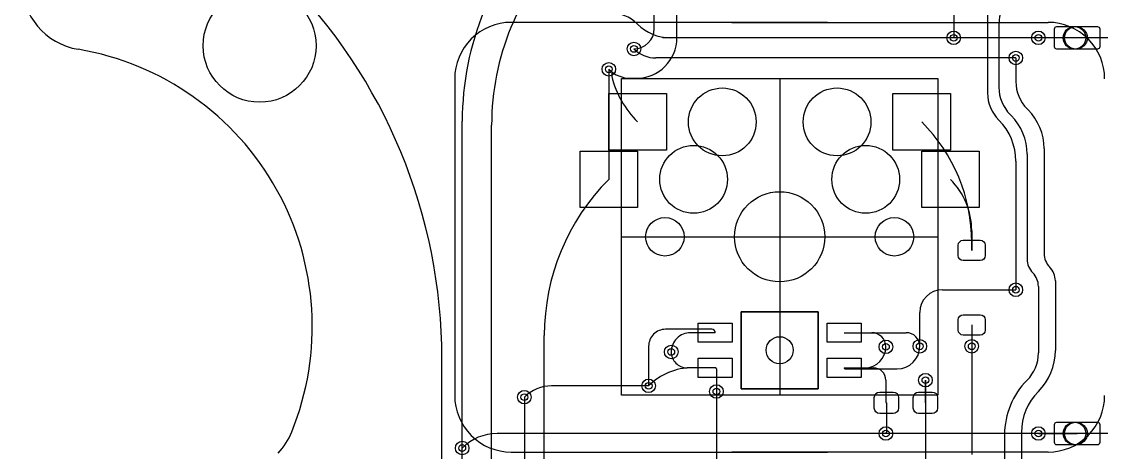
# Model space of a CAD drawing. Header units: millimetres. Extents: x -220 to 263, y -14 to 135.
# Drawn here: x -213.53 to -165.75, y 78.01 to 97.06 of the extents above; entities that cross this region are included whole.
import ezdxf

# ---------------------------------------------------------------- set-up
doc = ezdxf.new("R2010")
doc.units = ezdxf.units.MM
doc.layers.get('0').update_dxf_attribs({"color": 96, "lineweight": 25, "true_color": 0x008000})
for name, color, linetype, lineweight, true_color in [('livello 1', 18, 'Continuous', 25, 0x000000), ('livello 2', 18, 'Continuous', 25, 0x000000), ('livello 5', 18, 'Continuous', 25, 0x000000), ('livello 9', 18, 'Continuous', 25, 0x000000)]:
    doc.layers.add(name, color=color, linetype=linetype, lineweight=lineweight, true_color=true_color)

msp = doc.modelspace()

# ---------------------------------------------------------------- linework, layer by layer
msp.add_circle((-203, 96), 2.5)
for centre, radius, start, end in [((-210.534, 98.798), 3, 180, 260.4423), ((-213.095, 83.586), 12.426, 337.9303, 80.4423), ((-204.359, 80.044), 3, 316.4565, 337.9303)]:
    msp.add_arc(centre, radius, start, end)
at = {"layer": 'livello 1', "color": 22, "true_color": 0xc83434, "flags": 128}
for points in [[(-186.284, 96.957, 0.198912), (-187.491, 97.457)], [(-186.284, 96.957, 0.198912), (-184.816, 96.349)], [(-186.434, 95.857, 0.198913), (-185.468, 95.457)], [(-187.417, 94.641, 0.13465), (-186.275, 92.629)], [(-171.485, 87.819, 0.198916), (-172.425, 90.089)], [(-172.784, 85.207, 0.414184), (-173.784, 84.207)], [(-185.034, 83.457, 0.414214), (-185.784, 82.707)], [(-182.835, 83.307, 0.414214), (-182.984, 83.457)], [(-175.284, 82.683, 0.414214), (-175.909, 83.307)], [(-174.784, 81.707, 0.414155), (-173.784, 82.707)], [(-184.784, 82.457, 0.414214), (-184.084, 81.757)], [(-182.784, 81.707, 0.414214), (-182.835, 81.757)], [(-177.135, 81.757, 0.414214), (-177.084, 81.707)], [(-190.077, 80.957, 0.198912), (-191.284, 80.457)], [(-175.284, 78.849, 0.199188), (-175.259, 78.909)], [(-192.485, 78.849, 0.198912), (-194.034, 78.207)]]:
    msp.add_lwpolyline(points, format="xyb", dxfattribs=at)
for points in [[(-167.821, 96.749), (-167.813, 96.787), (-167.792, 96.82), (-167.759, 96.841), (-167.721, 96.849), (-165.921, 96.849), (-165.883, 96.841), (-165.85, 96.82), (-165.829, 96.787), (-165.821, 96.749), (-165.821, 95.949), (-165.829, 95.911), (-165.85, 95.878), (-165.883, 95.856), (-165.921, 95.849), (-167.721, 95.849), (-167.759, 95.856), (-167.792, 95.878), (-167.813, 95.911), (-167.821, 95.949), (-167.821, 96.749)], [(-172.284, 96.349), (-185.166, 96.349)], [(-168.534, 96.349), (-184.816, 96.349)], [(-168.534, 96.349), (-172.284, 96.349)], [(-166.821, 96.349), (-168.534, 96.349)], [(-169.534, 95.457), (-185.468, 95.457)], [(-187.545, 94.957), (-187.417, 94.83)], [(-187.417, 94.83), (-187.417, 94.641)], [(-185, 93.879), (-185, 91.379), (-187.55, 91.379), (-187.55, 93.879), (-185, 93.879)], [(-171.15, 91.339), (-171.15, 88.839), (-173.7, 88.839), (-173.7, 91.339), (-171.15, 91.339)], [(-171.485, 86.949), (-171.485, 87.898)], [(-171.485, 87.819), (-171.485, 86.949)], [(-171.11, 87.399), (-171.023, 87.382), (-170.951, 87.333), (-170.902, 87.26), (-170.885, 87.174), (-170.885, 86.724), (-170.902, 86.638), (-170.951, 86.565), (-171.023, 86.516), (-171.11, 86.499), (-171.86, 86.499), (-171.946, 86.516), (-172.019, 86.565), (-172.067, 86.638), (-172.085, 86.724), (-172.085, 87.174), (-172.067, 87.26), (-172.019, 87.333), (-171.946, 87.382), (-171.86, 87.399), (-171.11, 87.399)], [(-172.784, 85.207), (-169.534, 85.207)], [(-173.784, 82.707), (-173.784, 84.207)], [(-183.585, 82.882), (-183.585, 83.732), (-182.085, 83.732), (-182.085, 82.882), (-183.585, 82.882)], [(-177.885, 82.882), (-177.885, 83.732), (-176.385, 83.732), (-176.385, 82.882), (-177.885, 82.882)], [(-171.11, 84.099), (-171.023, 84.082), (-170.951, 84.033), (-170.902, 83.96), (-170.885, 83.874), (-170.885, 83.424), (-170.902, 83.338), (-170.951, 83.265), (-171.023, 83.216), (-171.11, 83.199), (-171.86, 83.199), (-171.946, 83.216), (-172.019, 83.265), (-172.067, 83.338), (-172.085, 83.424), (-172.085, 83.874), (-172.067, 83.96), (-172.019, 84.033), (-171.946, 84.082), (-171.86, 84.099), (-171.11, 84.099)], [(-171.485, 83.649), (-171.485, 82.707)], [(-182.984, 83.457), (-185.034, 83.457)], [(-177.135, 83.307), (-175.909, 83.307)], [(-185.784, 82.707), (-185.784, 80.957)], [(-182.835, 81.757), (-184.084, 81.757)], [(-183.585, 81.332), (-183.585, 82.182), (-182.085, 82.182), (-182.085, 81.332), (-183.585, 81.332)], [(-177.885, 81.332), (-177.885, 82.182), (-176.385, 82.182), (-176.385, 81.332), (-177.885, 81.332)], [(-182.784, 81.707), (-182.784, 80.707)], [(-177.084, 81.707), (-174.784, 81.707)], [(-185.784, 80.957), (-190.077, 80.957)], [(-173.534, 81.207), (-173.534, 80.207)], [(-175.797, 80.445), (-175.778, 80.535), (-175.727, 80.612), (-175.65, 80.664), (-175.559, 80.682), (-174.959, 80.682), (-174.868, 80.664), (-174.791, 80.612), (-174.74, 80.535), (-174.722, 80.445), (-174.722, 79.97), (-174.74, 79.879), (-174.791, 79.802), (-174.868, 79.75), (-174.959, 79.732), (-175.559, 79.732), (-175.65, 79.75), (-175.727, 79.802), (-175.778, 79.879), (-175.797, 79.97), (-175.797, 80.445)], [(-174.072, 80.445), (-174.053, 80.535), (-174.002, 80.612), (-173.925, 80.664), (-173.834, 80.682), (-173.234, 80.682), (-173.143, 80.664), (-173.066, 80.612), (-173.015, 80.535), (-172.996, 80.445), (-172.996, 79.97), (-173.015, 79.879), (-173.066, 79.802), (-173.143, 79.75), (-173.234, 79.732), (-173.834, 79.732), (-173.925, 79.75), (-174.002, 79.802), (-174.053, 79.879), (-174.072, 79.97), (-174.072, 80.445)], [(-175.259, 80.207), (-175.259, 78.909)], [(-167.821, 79.249), (-167.813, 79.287), (-167.792, 79.32), (-167.759, 79.341), (-167.721, 79.349), (-165.921, 79.349), (-165.883, 79.341), (-165.85, 79.32), (-165.829, 79.287), (-165.821, 79.249), (-165.821, 78.449), (-165.829, 78.411), (-165.85, 78.378), (-165.883, 78.356), (-165.921, 78.349), (-167.721, 78.349), (-167.759, 78.356), (-167.792, 78.378), (-167.813, 78.411), (-167.821, 78.449), (-167.821, 79.249)], [(-175.284, 78.849), (-192.485, 78.849)], [(-168.534, 78.849), (-175.284, 78.849)], [(-166.821, 78.849), (-168.534, 78.849)]]:
    msp.add_lwpolyline(points, dxfattribs=at)
at = {"layer": 'livello 1', "color": 254, "true_color": 0xd0d2cd, "flags": 128}
for points in [[(-181.685, 84.232), (-178.285, 84.232)], [(-181.685, 80.832), (-181.685, 84.232)], [(-178.285, 84.232), (-181.685, 84.232)], [(-181.685, 84.232), (-181.685, 80.832)], [(-178.285, 84.232), (-178.285, 80.832)], [(-178.285, 80.832), (-178.285, 84.232)], [(-178.285, 80.832), (-181.685, 80.832)], [(-181.685, 80.832), (-178.285, 80.832)]]:
    msp.add_lwpolyline(points, dxfattribs=at)
at = {"layer": 'livello 1', "color": 7, "true_color": 0xececec}
for centre in [(-172.284, 96.349), (-168.534, 96.349), (-186.434, 95.857), (-169.534, 95.457), (-187.545, 94.957), (-169.534, 85.207), (-184.784, 82.457), (-175.284, 82.683), (-173.784, 82.707), (-171.485, 82.707), (-185.784, 80.957), (-173.534, 81.207), (-182.784, 80.707), (-191.284, 80.457), (-175.284, 78.849), (-168.534, 78.849), (-194.034, 78.207)]:
    msp.add_circle(centre, 0.3, dxfattribs=at)
at = {"layer": 'livello 1', "color": 7}
for centre, radius in [((-172.284, 96.349), 0.15), ((-168.534, 96.349), 0.15), ((-186.434, 95.857), 0.15), ((-169.534, 95.457), 0.15), ((-187.545, 94.957), 0.15), ((-182.525, 92.629), 1.5), ((-177.445, 92.629), 1.5), ((-183.795, 90.089), 1.5), ((-176.175, 90.089), 1.5), ((-179.985, 87.549), 1.994), ((-179.985, 87.549), 1.994), ((-185.065, 87.549), 0.851), ((-185.065, 87.549), 0.851), ((-174.905, 87.549), 0.851), ((-174.905, 87.549), 0.851), ((-169.534, 85.207), 0.15), ((-175.284, 82.683), 0.15), ((-173.784, 82.707), 0.15), ((-171.485, 82.707), 0.15), ((-184.784, 82.457), 0.15), ((-173.534, 81.207), 0.15), ((-185.784, 80.957), 0.15), ((-182.784, 80.707), 0.15), ((-191.284, 80.457), 0.15), ((-175.284, 78.849), 0.15), ((-168.534, 78.849), 0.15), ((-194.034, 78.207), 0.15)]:
    msp.add_circle(centre, radius, dxfattribs=at)
at = {"layer": 'livello 1', "color": 22, "true_color": 0xc83434}
msp.add_circle((-179.985, 82.532), 0.599, dxfattribs=at)
at = {"layer": 'livello 2', "color": 163, "true_color": 0x4d7fc4, "flags": 128}
for points in [[(-185.534, 96.757), (-185.534, 112.122)], [(-184.534, 96.357), (-184.534, 107.057)], [(-172.284, 100.72), (-172.284, 96.349)], [(-170.784, 98.103), (-170.784, 95.957)], [(-170.284, 96.973), (-170.284, 94.164)], [(-167.821, 96.749), (-167.813, 96.787), (-167.792, 96.82), (-167.759, 96.841), (-167.721, 96.849), (-165.921, 96.849), (-165.883, 96.841), (-165.85, 96.82), (-165.829, 96.787), (-165.821, 96.749), (-165.821, 95.949), (-165.829, 95.911), (-165.85, 95.878), (-165.883, 95.856), (-165.921, 95.849), (-167.721, 95.849), (-167.759, 95.856), (-167.792, 95.878), (-167.813, 95.911), (-167.821, 95.949), (-167.821, 96.749)], [(-166.821, 96.349), (-168.534, 96.349)], [(-170.784, 95.957), (-170.784, 93.914)], [(-169.534, 95.457), (-169.534, 94.414)], [(-187.545, 94.957), (-187.545, 90.089)], [(-186.579, 94.557), (-186.334, 94.557)], [(-174.97, 91.379), (-174.97, 93.879), (-172.42, 93.879), (-172.42, 91.379), (-174.97, 91.379)], [(-169.034, 93.207), (-168.991, 93.164)], [(-169.784, 92.957), (-169.741, 92.914)], [(-194.034, 75.707), (-194.034, 92.657)], [(-192.734, 75.207), (-192.734, 92.49)], [(-188.82, 88.839), (-188.82, 91.339), (-186.27, 91.339), (-186.27, 88.839), (-188.82, 88.839)], [(-168.284, 91.457), (-168.284, 86.811)], [(-169.534, 90.896), (-169.534, 88.957)], [(-169.034, 91.207), (-169.034, 86.561)], [(-169.534, 88.957), (-169.534, 85.207)], [(-171.11, 87.399), (-171.023, 87.382), (-170.951, 87.333), (-170.902, 87.26), (-170.885, 87.174), (-170.885, 86.724), (-170.902, 86.638), (-170.951, 86.565), (-171.023, 86.516), (-171.11, 86.499), (-171.86, 86.499), (-171.946, 86.516), (-172.019, 86.565), (-172.067, 86.638), (-172.085, 86.724), (-172.085, 87.174), (-172.067, 87.26), (-172.019, 87.333), (-171.946, 87.382), (-171.86, 87.399), (-171.11, 87.399)], [(-171.485, 86.949), (-171.485, 87.293)], [(-167.784, 85.603), (-167.784, 82.518)], [(-168.534, 85.353), (-168.534, 82.414)], [(-183.585, 82.882), (-183.585, 83.732), (-182.085, 83.732), (-182.085, 82.882), (-183.585, 82.882)], [(-177.885, 82.882), (-177.885, 83.732), (-176.385, 83.732), (-176.385, 82.882), (-177.885, 82.882)], [(-171.11, 84.099), (-171.023, 84.082), (-170.951, 84.033), (-170.902, 83.96), (-170.885, 83.874), (-170.885, 83.424), (-170.902, 83.338), (-170.951, 83.265), (-171.023, 83.216), (-171.11, 83.199), (-171.86, 83.199), (-171.946, 83.216), (-172.019, 83.265), (-172.067, 83.338), (-172.085, 83.424), (-172.085, 83.874), (-172.067, 83.96), (-172.019, 84.033), (-171.946, 84.082), (-171.86, 84.099), (-171.11, 84.099)], [(-171.485, 83.649), (-171.485, 82.707)], [(-190.402, 76.012), (-190.402, 83.19)], [(-182.835, 83.307), (-183.934, 83.307)], [(-177.135, 83.307), (-174.384, 83.307)], [(-171.485, 82.707), (-171.485, 77.916)], [(-194.934, 75.957), (-194.934, 82.17)], [(-182.835, 81.757), (-183.852, 81.757)], [(-183.585, 81.332), (-183.585, 82.182), (-182.085, 82.182), (-182.085, 81.332), (-183.585, 81.332)], [(-177.885, 81.332), (-177.885, 82.182), (-176.385, 82.182), (-176.385, 81.332), (-177.885, 81.332)], [(-177.135, 81.757), (-176.21, 81.757)], [(-177.135, 81.757), (-175.834, 81.757)], [(-175.284, 81.207), (-175.284, 80.232)], [(-173.534, 80.207), (-173.534, 81.207)], [(-191.284, 80.457), (-191.284, 74.811)], [(-182.784, 80.707), (-182.784, 77.426)], [(-175.797, 80.445), (-175.778, 80.535), (-175.727, 80.612), (-175.65, 80.664), (-175.559, 80.682), (-174.959, 80.682), (-174.868, 80.664), (-174.791, 80.612), (-174.74, 80.535), (-174.722, 80.445), (-174.722, 79.97), (-174.74, 79.879), (-174.791, 79.802), (-174.868, 79.75), (-174.959, 79.732), (-175.559, 79.732), (-175.65, 79.75), (-175.727, 79.802), (-175.778, 79.879), (-175.797, 79.97), (-175.797, 80.445)], [(-174.072, 80.445), (-174.053, 80.535), (-174.002, 80.612), (-173.925, 80.664), (-173.834, 80.682), (-173.234, 80.682), (-173.143, 80.664), (-173.066, 80.612), (-173.015, 80.535), (-172.996, 80.445), (-172.996, 79.97), (-173.015, 79.879), (-173.066, 79.802), (-173.143, 79.75), (-173.234, 79.732), (-173.834, 79.732), (-173.925, 79.75), (-174.002, 79.802), (-174.053, 79.879), (-174.072, 79.97), (-174.072, 80.445)], [(-175.259, 80.207), (-175.259, 78.909)], [(-173.534, 80.207), (-173.534, 77.426)], [(-167.821, 79.249), (-167.813, 79.287), (-167.792, 79.32), (-167.759, 79.341), (-167.721, 79.349), (-165.921, 79.349), (-165.883, 79.341), (-165.85, 79.32), (-165.829, 79.287), (-165.821, 79.249), (-165.821, 78.449), (-165.829, 78.411), (-165.85, 78.378), (-165.883, 78.356), (-165.921, 78.349), (-167.721, 78.349), (-167.759, 78.356), (-167.792, 78.378), (-167.813, 78.411), (-167.821, 78.449), (-167.821, 79.249)], [(-169.284, 78.896), (-169.284, 76.557)], [(-170.034, 78.793), (-170.034, 76.371)], [(-168.534, 78.849), (-166.821, 78.849)]]:
    msp.add_lwpolyline(points, dxfattribs=at)
for points in [[(-190.286, 101.705, 0.198914), (-194.034, 92.657)], [(-189.434, 100.457, 0.198914), (-192.734, 92.49)], [(-194.934, 82.17, 0.198913), (-201.925, 99.048)], [(-168.784, 98.473, 0.414194), (-170.284, 96.973)], [(-186.434, 95.857, 0.414181), (-185.534, 96.757)], [(-186.334, 94.557, 0.414197), (-184.534, 96.357)], [(-187.545, 94.957, 0.198913), (-186.579, 94.557)], [(-170.284, 94.164, 0.198912), (-169.784, 92.957)], [(-169.534, 94.414, 0.198912), (-169.034, 93.207)], [(-170.784, 93.914, 0.198912), (-170.284, 92.707)], [(-169.034, 91.207, 0.198913), (-169.741, 92.914)], [(-168.284, 91.457, 0.198913), (-168.991, 93.164)], [(-171.485, 87.293, 0.198912), (-173.695, 92.629)], [(-169.534, 90.896, 0.198917), (-170.284, 92.707)], [(-187.545, 90.089, 0.198912), (-190.402, 83.19)], [(-169.034, 86.561, 0.19894), (-168.784, 85.957)], [(-168.284, 86.811, 0.19894), (-168.034, 86.207)], [(-167.784, 85.603, 0.198927), (-168.034, 86.207)], [(-168.534, 85.353, 0.198927), (-168.784, 85.957)], [(-183.934, 83.307, 0.414214), (-184.784, 82.457)], [(-173.784, 82.707, 0.414214), (-174.384, 83.307)], [(-176.209, 81.757, 0.414182), (-175.284, 82.683)], [(-169.034, 81.207, 0.198906), (-168.534, 82.414)], [(-168.534, 80.707, 0.198921), (-167.784, 82.518)], [(-183.852, 81.757, 0.198904), (-185.784, 80.957)], [(-175.284, 81.207, 0.414214), (-175.834, 81.757)], [(-169.034, 81.207, 0.198903), (-170.034, 78.793)], [(-168.534, 80.707, 0.198921), (-169.284, 78.896)], [(-175.284, 80.232, 0.414214), (-175.259, 80.207)], [(-175.284, 78.849, 0.199188), (-175.259, 78.909)]]:
    msp.add_lwpolyline(points, format="xyb", dxfattribs=at)
at = {"layer": 'livello 2', "color": 254, "true_color": 0xd0d2cd, "flags": 128}
for points in [[(-181.685, 84.232), (-178.285, 84.232)], [(-181.685, 80.832), (-181.685, 84.232)], [(-178.285, 84.232), (-181.685, 84.232)], [(-181.685, 84.232), (-181.685, 80.832)], [(-178.285, 84.232), (-178.285, 80.832)], [(-178.285, 80.832), (-178.285, 84.232)], [(-178.285, 80.832), (-181.685, 80.832)], [(-181.685, 80.832), (-178.285, 80.832)]]:
    msp.add_lwpolyline(points, dxfattribs=at)
at = {"layer": 'livello 2', "color": 7, "true_color": 0xececec}
for centre in [(-172.284, 96.349), (-168.534, 96.349), (-186.434, 95.857), (-169.534, 95.457), (-187.545, 94.957), (-169.534, 85.207), (-184.784, 82.457), (-175.284, 82.683), (-173.784, 82.707), (-171.485, 82.707), (-185.784, 80.957), (-173.534, 81.207), (-182.784, 80.707), (-191.284, 80.457), (-175.284, 78.849), (-168.534, 78.849), (-194.034, 78.207)]:
    msp.add_circle(centre, 0.3, dxfattribs=at)
at = {"layer": 'livello 2', "color": 7}
for centre, radius in [((-172.284, 96.349), 0.15), ((-168.534, 96.349), 0.15), ((-186.434, 95.857), 0.15), ((-169.534, 95.457), 0.15), ((-187.545, 94.957), 0.15), ((-182.525, 92.629), 1.5), ((-177.445, 92.629), 1.5), ((-183.795, 90.089), 1.5), ((-176.175, 90.089), 1.5), ((-179.985, 87.549), 1.994), ((-179.985, 87.549), 1.994), ((-185.065, 87.549), 0.851), ((-185.065, 87.549), 0.851), ((-174.905, 87.549), 0.851), ((-174.905, 87.549), 0.851), ((-169.534, 85.207), 0.15), ((-175.284, 82.683), 0.15), ((-173.784, 82.707), 0.15), ((-171.485, 82.707), 0.15), ((-184.784, 82.457), 0.15), ((-173.534, 81.207), 0.15), ((-185.784, 80.957), 0.15), ((-182.784, 80.707), 0.15), ((-191.284, 80.457), 0.15), ((-175.284, 78.849), 0.15), ((-168.534, 78.849), 0.15), ((-194.034, 78.207), 0.15)]:
    msp.add_circle(centre, radius, dxfattribs=at)
at = {"layer": 'livello 2', "color": 163, "true_color": 0x4d7fc4}
msp.add_circle((-179.985, 82.532), 0.599, dxfattribs=at)
at = {"layer": 'livello 5', "color": 3, "true_color": 0x00ff00, "flags": 128}
for points in [[(-191.866, 97.031, 0.414214), (-194.366, 94.531)], [(-165.603, 94.531, 0.414225), (-168.103, 97.031)], [(-194.366, 80.531, 0.414214), (-191.866, 78.031)], [(-168.103, 78.031, 0.414225), (-165.603, 80.531)]]:
    msp.add_lwpolyline(points, format="xyb", dxfattribs=at)
for points in [[(-177.867, 97.031), (-191.866, 97.031)], [(-182.102, 97.031), (-168.103, 97.031)], [(-163.523, 96.349), (-167.921, 96.349)], [(-194.366, 94.531), (-194.366, 80.531)], [(-186.985, 94.549), (-172.984, 94.549)], [(-186.985, 80.549), (-186.985, 94.549)], [(-179.985, 94.549), (-179.985, 80.549)], [(-172.984, 94.549), (-172.984, 80.549)], [(-186.984, 87.549), (-172.985, 87.549)], [(-181.685, 84.232), (-178.285, 84.232)], [(-181.685, 80.832), (-181.685, 84.232)], [(-178.285, 84.232), (-181.685, 84.232)], [(-181.685, 84.232), (-181.685, 80.832)], [(-178.285, 84.232), (-178.285, 80.832)], [(-178.285, 80.832), (-178.285, 84.232)], [(-178.285, 80.832), (-181.685, 80.832)], [(-181.685, 80.832), (-178.285, 80.832)], [(-172.984, 80.549), (-186.985, 80.549)], [(-163.523, 78.849), (-167.921, 78.849)], [(-191.866, 78.031), (-177.867, 78.031)], [(-168.103, 78.031), (-182.102, 78.031)]]:
    msp.add_lwpolyline(points, dxfattribs=at)
at = {"layer": 'livello 9', "color": 22, "true_color": 0xc83434}
for centre in [(-166.94, 96.349), (-166.873, 96.349), (-166.94, 78.849), (-166.873, 78.849)]:
    msp.add_circle(centre, 0.5, dxfattribs=at)

doc.saveas('drawing.dxf')
